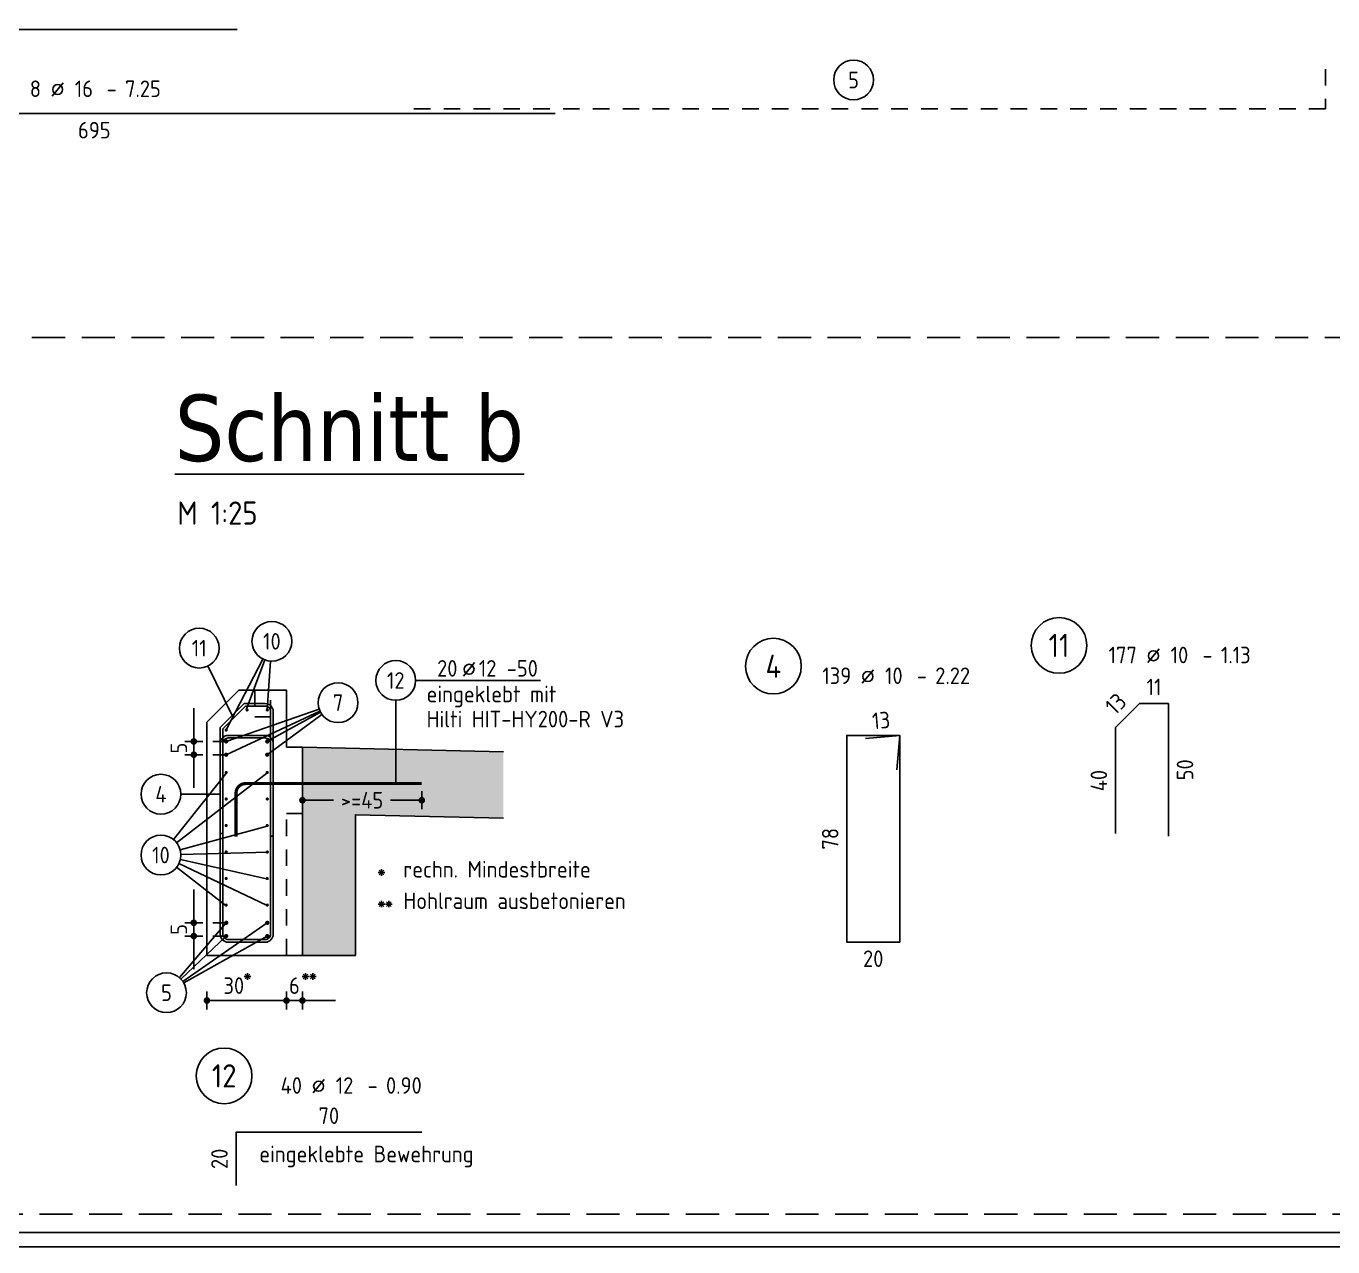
# Model space of a CAD drawing. Extents: x -17 to 300, y 24 to 138.
# Drawn here: x 238.78 to 248.63, y 28.1 to 37.31 of the extents above; entities that cross this region are included whole.
import ezdxf
from ezdxf.enums import TextEntityAlignment as Align

# ---------------------------------------------------------------- set-up
doc = ezdxf.new("R2010")
doc.units = 0
doc.header["$LTSCALE"] = 0.5
doc.header["$MEASUREMENT"] = 0
doc.header["$PDMODE"] = 2
for name, pattern in [('AUSGEZOGEN', [1000.01, 1000, 0.01]), ('DOT', [0.175, 0.05, -0.125]), ('HIDDEN', [0.375, 0.25, -0.125]), ('STRICHLINIE', [0.75, 0.5, -0.25]), ('VERDECKT', [0.375, 0.25, -0.125])]:
    doc.linetypes.add(name, pattern=pattern)
doc.layers.get('Defpoints').update_dxf_attribs({"linetype": 'CONTINUOUS'})
doc.layers.add('ANSICHTSFENSTER', color=7, linetype='CONTINUOUS', plot=False)
for name, color, linetype in [('BET-SCHN', 6, 'CONTINUOUS'), ('BETON', 7, 'CONTINUOUS'), ('DETAIL', 7, 'CONTINUOUS'), ('MASSE', 7, 'CONTINUOUS'), ('OBJEKT', 7, 'CONTINUOUS'), ('RND', 7, 'CONTINUOUS'), ('TEXT', 7, 'CONTINUOUS'), ('VERDECKT', 7, 'CONTINUOUS')]:
    doc.layers.add(name, color=color, linetype=linetype)
doc.styles.add('HELV', font='tahoma.ttf')
doc.styles.add('TXT', font='isocp.shx')
doc.dimstyles.new('DOT_I', dxfattribs={"dimscale": 0.5, "dimtxt": 0.25, "dimasz": 0.25, "dimexe": 0.1, "dimexo": 0.3, "dimgap": 0.1, "dimtad": 1, "dimdec": 3, "dimzin": 3, "dimtxsty": 'TXT', "dimblk": 'DOT', "dimblk1": 'DOT', "dimblk2": 'DOT', "dimsah": 1, "dimcen": 0.1, "dimse1": 1, "dimse2": 1, "dimazin": 0, "dimtfac": 1, "dimtdec": 4, "dimtix": 1, "dimtmove": 2, "dimatfit": 3, "dimldrblk": 'DOT', "dimfxl": 0, "dimtvp": 1, "dimtolj": 1, "dimtzin": 0, "dimarcsym": 0})

# ---------------------------------------------------------------- blocks, each defined once
blk = doc.blocks.new('Stern')
at = {"layer": 'MASSE', "color": 7, "linetype": 'AUSGEZOGEN'}
for p, q in [((-0.025, 0), (0.025, 0)), ((0.0176, -0.0176), (-0.0176, 0.0176)), ((-0.0176, -0.0176), (0.0176, 0.0176)), ((0, -0.025), (0, 0.025))]:
    blk.add_line(p, q, dxfattribs=at)
blk = doc.blocks.new('2Stern')
at = {"layer": 'MASSE', "color": 7, "linetype": 'AUSGEZOGEN'}
for p in [(0, 0), (0.056, 0)]:
    blk.add_blockref('Stern', p, dxfattribs=at)
blk = doc.blocks.new('DOT')
at = {"layer": 'MASSE', "color": 7, "linetype": 'Continuous'}
for p, q in [((0, 0), (-1, 0)), ((0, 0.54), (0, -0.54))]:
    blk.add_line(p, q, dxfattribs=at)
at = {"layer": 'MASSE', "color": 7, "linetype": 'Continuous', "const_width": 0.2}
blk.add_lwpolyline([(-0.1, 0, 1), (0.1, 0, 1)], format="xyb", close=True, dxfattribs=at)
blk = doc.blocks.new('*D330')
at = {"layer": 'Defpoints', "color": 0, "linetype": 'AUSGEZOGEN', "transparency": 16777216}
for p in [(240.14, 29.9596), (240.14, 29.9596), (240.74, 29.9596)]:
    blk.add_point(p, dxfattribs=at)
at = {"layer": 'MASSE', "color": 0, "linetype": 'AUSGEZOGEN', "lineweight": -2, "transparency": 16777216}
blk.add_line((240.615, 29.9596), (240.265, 29.9596), dxfattribs=at)
at = {"layer": 'MASSE', "color": 0, "linetype": 'AUSGEZOGEN', "lineweight": -2, "transparency": 16777216, "xscale": 0.125, "yscale": 0.125, "zscale": 0.125, "rotation": 180}
blk.add_blockref('DOT', (240.14, 29.9596), dxfattribs=at)
at = {"layer": 'MASSE', "color": 0, "linetype": 'AUSGEZOGEN', "lineweight": -2, "transparency": 16777216, "xscale": 0.125, "yscale": 0.125, "zscale": 0.125}
blk.add_blockref('DOT', (240.74, 29.9596), dxfattribs=at)
at = {"layer": 'MASSE', "color": 0, "linetype": 'AUSGEZOGEN', "transparency": 16777216, "insert": (240.3428, 30.0721), "char_height": 0.125, "width": 0.137598, "attachment_point": 5, "style": 'TXT'}
blk.add_mtext('\\A1;30', dxfattribs=at)
blk = doc.blocks.new('*D331')
at = {"layer": 'Defpoints', "color": 0, "linetype": 'AUSGEZOGEN', "transparency": 16777216}
for p in [(240.74, 29.9596), (240.74, 29.9596), (240.86, 29.9596)]:
    blk.add_point(p, dxfattribs=at)
at = {"layer": 'MASSE', "color": 0, "linetype": 'AUSGEZOGEN', "lineweight": -2, "transparency": 16777216}
for p, q in [((240.615, 29.9596), (240.49, 29.9596)), ((240.86, 29.9596), (240.74, 29.9596)), ((240.985, 29.9596), (241.11, 29.9596))]:
    blk.add_line(p, q, dxfattribs=at)
at = {"layer": 'MASSE', "color": 0, "linetype": 'AUSGEZOGEN', "lineweight": -2, "transparency": 16777216, "xscale": 0.125, "yscale": 0.125, "zscale": 0.125}
blk.add_blockref('DOT', (240.74, 29.9596), dxfattribs=at)
at = {"layer": 'MASSE', "color": 0, "linetype": 'AUSGEZOGEN', "lineweight": -2, "transparency": 16777216, "xscale": 0.125, "yscale": 0.125, "zscale": 0.125, "rotation": 180}
blk.add_blockref('DOT', (240.86, 29.9596), dxfattribs=at)
at = {"layer": 'MASSE', "color": 0, "linetype": 'AUSGEZOGEN', "transparency": 16777216, "insert": (240.8, 30.0721), "char_height": 0.125, "attachment_point": 5, "style": 'TXT'}
blk.add_mtext('\\A1;6', dxfattribs=at)
blk = doc.blocks.new('RND_AUSZ')
at = {"layer": 'RND', "color": 7, "linetype": 'Continuous'}
blk.add_line((1.341, 0.262), (1.509, 0.466), dxfattribs=at)
at = {"layer": 'RND', "color": 1, "linetype": 'Continuous'}
blk.add_circle((0, 0.52), 0.42, dxfattribs=at)
at = {"layer": 'RND', "color": 7, "linetype": 'Continuous'}
blk.add_circle((1.425, 0.364), 0.075, dxfattribs=at)
at = {"layer": 'RND', "color": 7, "linetype": 'Continuous', "style": 'TXT'}
blk.add_text('-', height=0.25, dxfattribs=at).set_placement((2.163, 0.25))
at = {"layer": 'RND', "color": 1, "linetype": 'Continuous', "style": 'TXT'}
blk.add_attdef('POS', text='', height=0.35, dxfattribs=at).set_placement((0, 0.52), align=Align.MIDDLE)
at = {"layer": 'RND', "color": 7, "linetype": 'Continuous', "style": 'TXT'}
for tag, p in [('WIEOFT', (-0.536, 0.25)), ('STK', (1.174, 0.25))]:
    blk.add_attdef(tag, text='', height=0.25, dxfattribs=at).set_placement(p, align=Align.RIGHT)
for tag, p in [('DS', (1.683, 0.25)), ('LANG', (2.441, 0.25)), ('TEXT', (3.669, 0.25))]:
    blk.add_attdef(tag, p, '', height=0.25, dxfattribs=at)
blk = doc.blocks.new('RND_HIN')
at = {"layer": 'RND', "color": 7, "linetype": 'Continuous'}
blk.add_circle((0, 0), 0.3, dxfattribs=at)
at = {"layer": 'RND', "color": 7, "linetype": 'Continuous', "style": 'TXT'}
blk.add_attdef('POSI', text='', height=0.25, dxfattribs=at).set_placement((0, 0), align=Align.MIDDLE)
blk = doc.blocks.new('*D326')
at = {"layer": 'Defpoints', "color": 0, "linetype": 'AUSGEZOGEN', "transparency": 16777216}
for p in [(240.0408, 31.9135), (240.0408, 31.8135), (240.0408, 31.8135)]:
    blk.add_point(p, dxfattribs=at)
at = {"layer": 'MASSE', "color": 0, "linetype": 'AUSGEZOGEN', "lineweight": -2, "transparency": 16777216}
for p, q in [((240.0408, 32.0385), (240.0408, 32.1635)), ((240.0408, 31.9135), (240.0408, 31.8135)), ((240.0408, 31.6885), (240.0408, 31.5635))]:
    blk.add_line(p, q, dxfattribs=at)
at = {"layer": 'MASSE', "color": 0, "linetype": 'AUSGEZOGEN', "lineweight": -2, "transparency": 16777216, "xscale": 0.125, "yscale": 0.125, "zscale": 0.125}
for p, rotation in [((240.0408, 31.9135), 270), ((240.0408, 31.8135), 90)]:
    blk.add_blockref('DOT', p, dxfattribs=dict(at, rotation=rotation))
at = {"layer": 'MASSE', "color": 0, "linetype": 'AUSGEZOGEN', "transparency": 16777216, "insert": (239.9283, 31.8635), "char_height": 0.125, "attachment_point": 5, "rotation": 90, "style": 'TXT'}
blk.add_mtext('\\A1;5', dxfattribs=at)
blk = doc.blocks.new('*D327')
at = {"layer": 'Defpoints', "color": 0, "linetype": 'AUSGEZOGEN', "transparency": 16777216}
for p in [(240.0408, 30.5459), (240.0408, 30.4459), (240.0408, 30.4459)]:
    blk.add_point(p, dxfattribs=at)
at = {"layer": 'MASSE', "color": 0, "linetype": 'AUSGEZOGEN', "lineweight": -2, "transparency": 16777216}
for p, q in [((240.0408, 30.6709), (240.0408, 30.7959)), ((240.0408, 30.5459), (240.0408, 30.4459)), ((240.0408, 30.3209), (240.0408, 30.1959))]:
    blk.add_line(p, q, dxfattribs=at)
at = {"layer": 'MASSE', "color": 0, "linetype": 'AUSGEZOGEN', "lineweight": -2, "transparency": 16777216, "xscale": 0.125, "yscale": 0.125, "zscale": 0.125}
for p, rotation in [((240.0408, 30.5459), 270), ((240.0408, 30.4459), 90)]:
    blk.add_blockref('DOT', p, dxfattribs=dict(at, rotation=rotation))
at = {"layer": 'MASSE', "color": 0, "linetype": 'AUSGEZOGEN', "transparency": 16777216, "insert": (239.9283, 30.4959), "char_height": 0.125, "attachment_point": 5, "rotation": 90, "style": 'TXT'}
blk.add_mtext('\\A1;5', dxfattribs=at)
blk = doc.blocks.new('*D325')
at = {"layer": 'Defpoints', "color": 0, "linetype": 'AUSGEZOGEN', "transparency": 16777216}
for p in [(240.8602, 31.4702), (240.8602, 31.4702), (241.7602, 31.4702)]:
    blk.add_point(p, dxfattribs=at)
at = {"layer": 'MASSE', "color": 0, "linetype": 'AUSGEZOGEN', "lineweight": -2, "transparency": 16777216}
for p, q in [((240.9852, 31.4702), (241.0951, 31.4702)), ((241.6352, 31.4702), (241.5253, 31.4702))]:
    blk.add_line(p, q, dxfattribs=at)
at = {"layer": 'MASSE', "color": 0, "linetype": 'AUSGEZOGEN', "lineweight": -2, "transparency": 16777216, "xscale": 0.125, "yscale": 0.125, "zscale": 0.125, "rotation": 180}
blk.add_blockref('DOT', (240.8602, 31.4702), dxfattribs=at)
at = {"layer": 'MASSE', "color": 0, "linetype": 'AUSGEZOGEN', "lineweight": -2, "transparency": 16777216, "xscale": 0.125, "yscale": 0.125, "zscale": 0.125}
blk.add_blockref('DOT', (241.7602, 31.4702), dxfattribs=at)
at = {"layer": 'MASSE', "color": 0, "linetype": 'AUSGEZOGEN', "transparency": 16777216, "insert": (241.3102, 31.4702), "char_height": 0.125, "attachment_point": 5, "style": 'TXT'}
blk.add_mtext('\\A1;>=45', dxfattribs=at)
blk = doc.blocks.new('RND_LEI')
at = {"layer": 'RND', "color": 7, "linetype": 'Continuous'}
blk.add_line((1.022, 0.066), (1.19, 0.27), dxfattribs=at)
for centre, radius in [((0, 0), 0.3), ((1.106, 0.168), 0.075)]:
    blk.add_circle(centre, radius, dxfattribs=at)
at = {"layer": 'RND', "color": 7, "linetype": 'Continuous', "style": 'TXT'}
blk.add_attdef('ANZ', text='', height=0.25, dxfattribs=at).set_placement((0.931, 0.057), align=Align.RIGHT)
for tag, p in [('DUM', (1.253, 0.057)), ('ABSTD', (1.674, 0.057)), ('POSTXT', (0.374, -0.327))]:
    blk.add_attdef(tag, p, '', height=0.25, dxfattribs=at)
blk.add_attdef('POSL', text='', height=0.25, dxfattribs=at).set_placement((0, 0), align=Align.MIDDLE)

msp = doc.modelspace()

# ---------------------------------------------------------------- hatches: boundary and pattern name
at = {"layer": 'MASSE', "linetype": 'AUSGEZOGEN', "transparency": 33554687}
msp.add_hatch(color=11, dxfattribs=at).paths.add_polyline_path([(242.3753, 31.3348), (242.3753, 31.8348), (240.8601, 31.8696), (240.8607, 30.3), (241.26, 30.3), (241.2594, 31.3605)])

# ---------------------------------------------------------------- linework, layer by layer
at = {"layer": 'ANSICHTSFENSTER', "color": 2, "linetype": 'AUSGEZOGEN'}
for points in [[(231.353, 28.1019), (300.003, 28.1019), (300.003, 69.6519), (231.353, 69.6519)], [(231.653, 28.2098), (263.8557, 28.2098), (263.8557, 57.3671), (231.653, 57.3671)]]:
    msp.add_lwpolyline(points, close=True, dxfattribs=at)
at = {"layer": 'BET-SCHN', "color": 8}
msp.add_lwpolyline([(242.3753, 31.3348), (241.26, 31.3604), (241.26, 30.3), (240.8607, 30.3), (240.86, 31.8696), (242.3753, 31.8348)], dxfattribs=at)
at = {"layer": 'BETON', "color": 6, "linetype": 'AUSGEZOGEN'}
msp.add_lwpolyline([(240.74, 31.8697), (240.8594, 31.8697), (240.86, 30.3), (240.14, 30.2996), (240.14, 32.0596), (240.38, 32.2996), (240.74, 32.2996)], close=True, dxfattribs=at)
at = {"layer": 'DETAIL', "color": 102, "linetype": 'STRICHLINIE'}
msp.add_lwpolyline([(232.4454, 28.3481), (232.4454, 34.9589), (263.1269, 34.9589), (263.1269, 28.3481)], close=True, dxfattribs=at)
at = {"layer": 'MASSE', "color": 9, "linetype": 'DOT'}
for p, q in [((240.2852, 31.9135), (240.1083, 31.9135)), ((240.2852, 31.8135), (240.1083, 31.8135)), ((240.2852, 30.5459), (240.1083, 30.5459)), ((240.2852, 30.4459), (240.1083, 30.4459))]:
    msp.add_line(p, q, dxfattribs=at)
at = {"layer": 'OBJEKT', "color": 7, "linetype": 'AUSGEZOGEN'}
for points in [[(240.64, 31.1996), (240.62, 31.1996), (240.62, 32.1396, 0.414214), (240.58, 32.1796), (240.4297, 32.1796), (240.26, 32.0099), (240.26, 31.2182), (240.24, 31.2182), (240.24, 32.0182), (240.4215, 32.1996), (240.58, 32.1996, -0.414214), (240.64, 32.1396)], [(240.3, 31.9596, 0.414214), (240.24, 31.8996), (240.24, 30.4596, 0.414214), (240.3, 30.3996), (240.58, 30.3996, 0.414214), (240.64, 30.4596), (240.64, 31.8996, 0.414214), (240.58, 31.9596)], [(240.3, 31.9396, 0.414214), (240.26, 31.8996), (240.26, 30.4596, 0.414214), (240.3, 30.4196), (240.58, 30.4196, 0.414214), (240.62, 30.4596), (240.62, 31.8996, 0.414214), (240.58, 31.9396)]]:
    msp.add_lwpolyline(points, format="xyb", close=True, dxfattribs=at)
at = {"layer": 'RND', "color": 102, "linetype": 'AUSGEZOGEN'}
for p, q in [((240.5611, 32.5352), (240.2883, 32.0052)), ((240.5774, 32.528), (240.437, 32.1511)), ((240.1478, 32.4827), (240.3308, 32.1089)), ((240.6197, 32.5189), (240.5949, 32.1511)), ((241.5638, 32.2237), (241.5638, 31.5959)), ((240.9868, 32.1569), (240.2852, 31.9135)), ((240.9926, 32.1427), (240.2852, 31.8135)), ((240.997, 32.1339), (240.6019, 31.9174)), ((241.0077, 32.1171), (240.5949, 31.8135)), ((239.8868, 31.1739), (240.2912, 31.6797)), ((239.9117, 31.1486), (240.6005, 31.6818)), ((239.9431, 31.5157), (240.24, 31.5157)), ((239.9379, 31.0959), (240.595, 31.2736)), ((239.943, 31.061), (240.6009, 31.0796)), ((239.9114, 30.9646), (240.2852, 30.6736)), ((239.9286, 30.9925), (240.5889, 30.6796)), ((239.9394, 31.0237), (240.5899, 30.8763)), ((239.9325, 30.1325), (240.2852, 30.5457)), ((239.9583, 30.104), (240.5949, 30.5457)), ((239.9439, 30.1217), (240.2852, 30.4457)), ((239.9658, 30.092), (240.5949, 30.4457))]:
    msp.add_line(p, q, dxfattribs=at)
at = {"layer": 'RND', "color": 7, "linetype": 'AUSGEZOGEN'}
msp.add_line((241.7138, 32.3737), (242.6553, 32.3737), dxfattribs=at)
at = {"layer": 'RND', "color": 1, "linetype": 'AUSGEZOGEN'}
for points in [[(235.9686, 36.9831), (235.9686, 37.2831), (240.3686, 37.2831)], [(235.8157, 36.9484), (235.8157, 36.6484), (242.7657, 36.6484)], [(246.9911, 31.2182), (246.9911, 32.0182), (247.1725, 32.1996), (247.3911, 32.1996), (247.3911, 31.1996)], [(245.1056, 31.937), (245.3646, 31.9596), (245.3646, 30.4), (244.9648, 30.4), (244.9648, 31.9596), (245.3646, 31.9596), (245.3419, 31.7006)], [(241.7594, 28.9657), (240.3594, 28.9657), (240.3594, 28.5657)]]:
    msp.add_lwpolyline(points, dxfattribs=at)
at = {"layer": 'RND', "color": 7, "linetype": 'VERDECKT'}
msp.add_lwpolyline([(248.5757, 36.9847), (248.5757, 36.6847), (241.6257, 36.6847)], dxfattribs=at)
at = {"layer": 'RND', "color": 7, "linetype": 'AUSGEZOGEN'}
for points, const_width in [([(240.437, 32.1511, 1), (240.449, 32.1511, 1)], 0.012), ([(240.5889, 32.1511, 1), (240.6009, 32.1511, 1)], 0.012), ([(240.2772, 31.9135, -1), (240.2932, 31.9135, -1)], 0.016), ([(240.2792, 32.0001, 1), (240.2912, 32.0001, 1)], 0.012), ([(240.6029, 31.9135, 1), (240.5869, 31.9135, 1)], 0.016), ([(240.2772, 31.8135, -1), (240.2932, 31.8135, -1)], 0.016), ([(240.6029, 31.8135, 1), (240.5869, 31.8135, 1)], 0.016), ([(240.2792, 31.6796, 1), (240.2912, 31.6796, 1)], 0.012), ([(240.5889, 31.6796, 1), (240.6009, 31.6796, 1)], 0.012), ([(240.2792, 31.4796, 1), (240.2912, 31.4796, 1)], 0.012), ([(240.5889, 31.4796, 1), (240.6009, 31.4796, 1)], 0.012), ([(240.2792, 31.2796, 1), (240.2912, 31.2796, 1)], 0.012), ([(240.5889, 31.2796, 1), (240.6009, 31.2796, 1)], 0.012), ([(240.2792, 31.0796, 1), (240.2912, 31.0796, 1)], 0.012), ([(240.5889, 31.0796, 1), (240.6009, 31.0796, 1)], 0.012), ([(240.2792, 30.8796, 1), (240.2912, 30.8796, 1)], 0.012), ([(240.5889, 30.8796, 1), (240.6009, 30.8796, 1)], 0.012), ([(240.2792, 30.6796, 1), (240.2912, 30.6796, 1)], 0.012), ([(240.5889, 30.6796, 1), (240.6009, 30.6796, 1)], 0.012), ([(240.2772, 30.5457, 1), (240.2932, 30.5457, 1)], 0.016), ([(240.6029, 30.5457, -1), (240.5869, 30.5457, -1)], 0.016), ([(240.2772, 30.4457, 1), (240.2932, 30.4457, 1)], 0.016), ([(240.6029, 30.4457, -1), (240.5869, 30.4457, -1)], 0.016)]:
    msp.add_lwpolyline(points, format="xyb", close=True, dxfattribs=dict(at, const_width=const_width))
at = {"layer": 'RND', "color": 1, "linetype": 'AUSGEZOGEN', "const_width": 0.024}
msp.add_lwpolyline([(240.3594, 31.1959), (240.3594, 31.5239, -0.414214), (240.4314, 31.5959), (241.7594, 31.5959)], format="xyb", dxfattribs=at)
at = {"layer": 'VERDECKT', "color": 9, "linetype": 'HIDDEN'}
msp.add_lwpolyline([(240.5, 32.2996), (240.5, 32.0996), (240.62, 32.0996), (240.62, 32.2996)], dxfattribs=at)
at = {"layer": 'VERDECKT', "color": 7, "linetype": 'HIDDEN'}
msp.add_lwpolyline([(240.7398, 30.2999), (240.7394, 31.3697), (240.8594, 31.3697)], dxfattribs=at)

# ---------------------------------------------------------------- block references
at = {"layer": 'MASSE', "color": 7, "linetype": 'AUSGEZOGEN'}
for name, p in [('Stern', (241.4556, 30.9251)), ('2Stern', (241.4556, 30.6876)), ('Stern', (240.4455, 30.1401)), ('2Stern', (240.8828, 30.1401))]:
    msp.add_blockref(name, p, dxfattribs=at)
at = {"layer": 'RND', "color": 7, "linetype": 'AUSGEZOGEN', "xscale": 0.5, "yscale": 0.5, "zscale": 0.5}
for name, p, values in [('RND_AUSZ', (238.3019, 36.6484), {'POS': '5', 'STK': '8', 'DS': '16', 'LANG': '7.25'}), ('RND_HIN', (245.0164, 36.9022), {'POSI': '5'}), ('RND_HIN', (240.6298, 32.6686), {'POSI': '10'}), ('RND_HIN', (240.0819, 32.6174), {'POSI': '11'}), ('RND_AUSZ', (244.4117, 32.2215), {'POS': '4', 'STK': '139', 'DS': '10', 'LANG': '2.22'}), ('RND_LEI', (241.5638, 32.3737), {'POSL': '12', 'DUM': '12', 'ANZ': '20', 'ABSTD': '-50'}), ('RND_HIN', (241.1286, 32.206), {'POSI': '7'}), ('RND_HIN', (239.7931, 31.5157), {'POSI': '4'}), ('RND_HIN', (239.7931, 31.0568), {'POSI': '10'}), ('RND_HIN', (239.8351, 30.0184), {'POSI': '5'})]:
    msp.add_blockref(name, p, dxfattribs=at).add_auto_attribs(values)
at = {"layer": 'RND', "color": 1, "linetype": 'AUSGEZOGEN', "xscale": 0.5, "yscale": 0.5, "zscale": 0.5}
for p, values in [((246.5658, 32.378), {'POS': '11', 'STK': '177', 'DS': '10', 'LANG': '1.13'}), ((240.2698, 29.1315), {'POS': '12', 'STK': '40', 'DS': '12', 'LANG': '0.90'})]:
    msp.add_blockref('RND_AUSZ', p, dxfattribs=at).add_auto_attribs(values)

# ---------------------------------------------------------------- texts
at = {"layer": 'RND', "color": 7, "linetype": 'AUSGEZOGEN', "style": 'TXT'}
for s, p in [('695', (239.2907, 36.5234)), ('70', (241.0594, 29.0907))]:
    msp.add_text(s, height=0.125, dxfattribs=at).set_placement(p, align=Align.MIDDLE)
for s, p in [('eingeklebt mit', (241.7964, 32.2087)), ('eingeklebte Bewehrung ', (240.5348, 28.7398))]:
    msp.add_text(s, height=0.125, dxfattribs=at).set_placement(p)
for s, rotation, p in [('11', 360, (247.2818, 32.3246)), ('13', 45, (246.9934, 32.1973)), ('13', 5, (245.2242, 32.0728)), ('50', 90, (247.5161, 31.6996)), ('40', 90, (246.8661, 31.6182)), ('78', 90, (244.8398, 31.1798)), ('20', 360, (245.1647, 30.275)), ('20', 90, (240.2344, 28.7657))]:
    msp.add_text(s, height=0.125, rotation=rotation, dxfattribs=at).set_placement(p, align=Align.MIDDLE)
at = {"layer": 'TEXT', "color": 6, "linetype": 'AUSGEZOGEN', "style": 'HELV'}
msp.add_text('%%USchnitt b', height=0.5, dxfattribs=at).set_placement((239.8971, 34.0287))
at = {"layer": 'TEXT', "color": 1, "linetype": 'AUSGEZOGEN', "style": 'TXT'}
msp.add_text('M 1:25', height=0.175, dxfattribs=at).set_placement((239.9166, 33.5485))
at = {"layer": 'TEXT', "color": 7, "linetype": 'AUSGEZOGEN', "style": 'TXT'}
for s, p in [('Hilti HIT-HY200-R V3', (241.7964, 32.0198)), ('rechn. Mindestbreite', (241.6211, 30.8871)), ('Hohlraum ausbetonieren', (241.6211, 30.6496))]:
    msp.add_text(s, height=0.125, dxfattribs=at).set_placement(p)

# ---------------------------------------------------------------- dimensions: what is measured, and where the dimension line sits
at = {"layer": 'MASSE', "color": 7, "linetype": 'AUSGEZOGEN'}
for base, p1, p2, picture, middle in [((240.0408, 31.8135), (240.0408, 31.9135), (240.0408, 31.8135), '*D326', (239.9283, 31.8635)), ((240.0408, 30.4459), (240.0408, 30.5459), (240.0408, 30.4459), '*D327', (239.9283, 30.4959))]:
    dim = msp.add_linear_dim(base=base, p1=p1, p2=p2, angle=90, dimstyle='DOT_I', override={"dimdec": 0, "dimlfac": 50}, dxfattribs=at)
    dim.commit()
    dim.dimension.update_dxf_attribs({"geometry": picture, "text_midpoint": middle})
dim = msp.add_linear_dim(base=(240.8602, 31.4702), p1=(241.7602, 31.4702), p2=(240.8602, 31.4702), text='>=<>', dimstyle='DOT_I', override={"dimdec": 0, "dimlfac": 50}, dxfattribs=at)
dim.commit()
dim.dimension.update_dxf_attribs({"geometry": '*D325', "text_midpoint": (241.3102, 31.4702), "dimtype": 160})
dim = msp.add_linear_dim(base=(240.14, 29.9596), p1=(240.74, 29.9596), p2=(240.14, 29.9596), dimstyle='DOT_I', override={"dimdec": 0, "dimlfac": 50}, dxfattribs=at)
dim.commit()
dim.dimension.update_dxf_attribs({"geometry": '*D330', "text_midpoint": (240.3428, 30.0721), "dimtype": 160})
dim = msp.add_linear_dim(base=(240.74, 29.9596), p1=(240.86, 29.9596), p2=(240.74, 29.9596), dimstyle='DOT_I', override={"dimdec": 0, "dimlfac": 50}, dxfattribs=at)
dim.commit()
dim.dimension.update_dxf_attribs({"geometry": '*D331', "text_midpoint": (240.8, 30.0721)})

doc.saveas('drawing.dxf')
